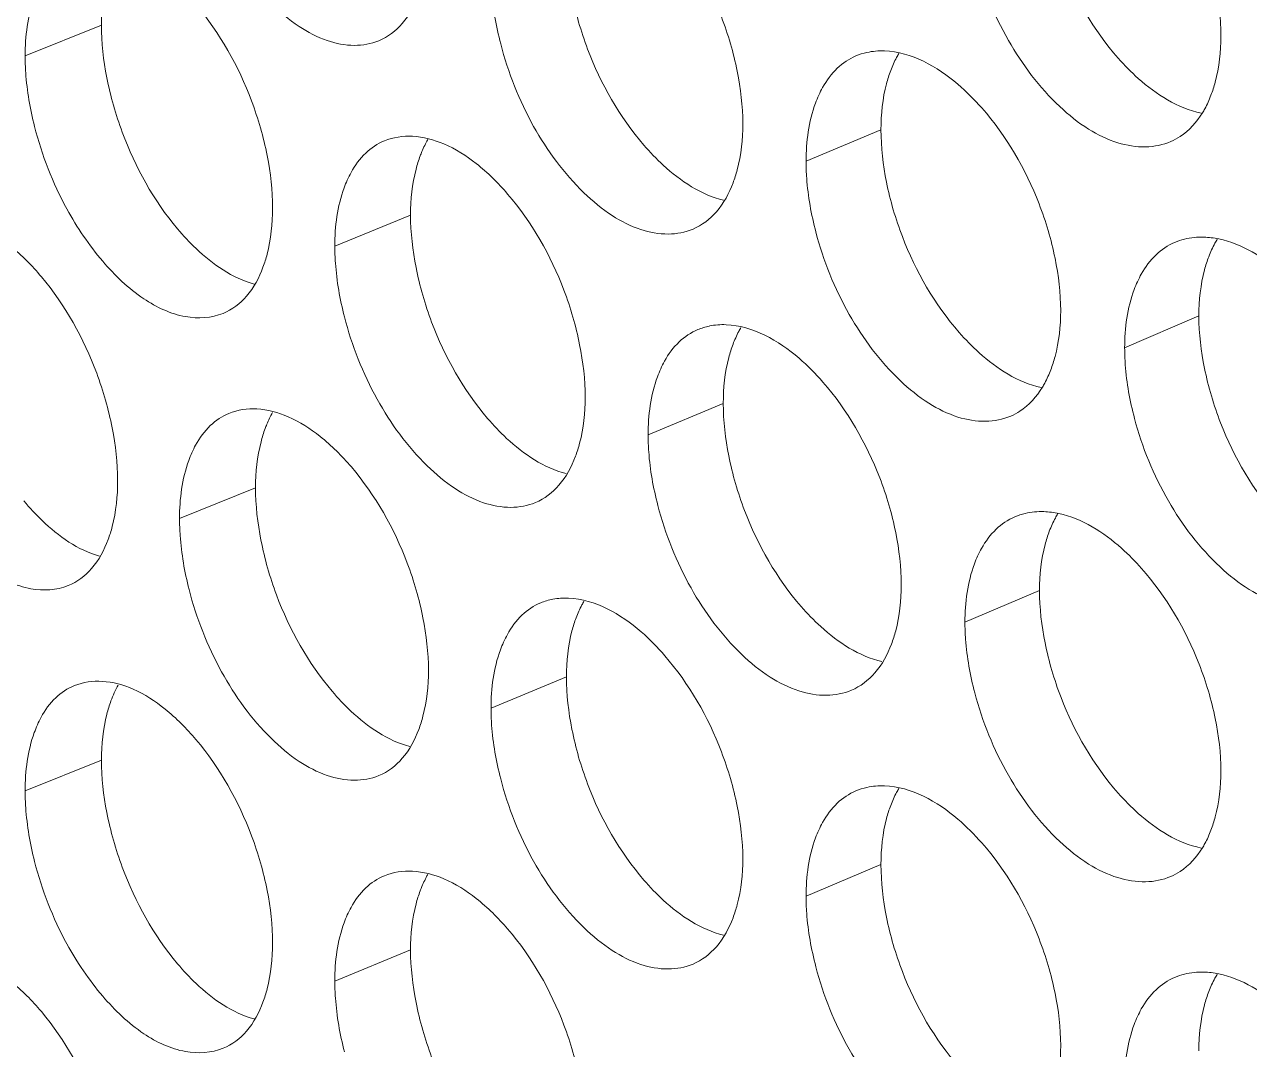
# Model space of a CAD drawing. Header units: millimetres. Extents: x 1177 to 4147, y 93 to 2194.
# Drawn here: x 2542.44 to 2555.56, y 746.49 to 757.48 of the extents above; entities that cross this region are included whole.
import ezdxf

# ---------------------------------------------------------------- set-up
doc = ezdxf.new("R2010")
doc.units = ezdxf.units.MM
doc.header["$LTSCALE"] = 0.1
doc.layers.get('0').update_dxf_attribs({"lineweight": 13})
doc.layers.add('标注', color=251, linetype='Continuous', lineweight=9)

# ---------------------------------------------------------------- blocks, each defined once
blk = doc.blocks.new('02')
for points, knots in [([(4627.348, 522.744), (4597.363, 531.299), (4553.55, 545.69), (4497.641, 568.487), (4458.71, 586.649), (4422.281, 606.068), (4388.51, 626.659), (4357.551, 648.334), (4338.416, 663.815), (4329.392, 671.722)], [0, 0, 0, 0, 0.278685, 0.411475, 0.539478, 0.662459, 0.780251, 0.892768, 1, 1, 1, 1]), ([(4626.906, 521.428), (4597.052, 529.945), (4553.424, 544.261), (4497.732, 566.923), (4458.929, 584.973), (4422.597, 604.269), (4388.892, 624.729), (4357.964, 646.263), (4338.829, 661.641), (4329.798, 669.496)], [0, 0, 0, 0, 0.278468, 0.411196, 0.539177, 0.662176, 0.780023, 0.892638, 1, 1, 1, 1]), ([(4628.518, 518.372), (4598.337, 526.935), (4554.235, 541.353), (4497.955, 564.22), (4458.766, 582.448), (4422.099, 601.945), (4388.114, 622.628), (4356.965, 644.402), (4337.717, 659.96), (4328.641, 667.907)], [0, 0, 0, 0, 0.278732, 0.411552, 0.539576, 0.662563, 0.780343, 0.892822, 1, 1, 1, 1]), ([(4328.202, 667.332), (4337.3, 659.316), (4356.601, 643.626), (4387.852, 621.677), (4421.956, 600.844), (4458.755, 581.215), (4498.091, 562.874), (4554.59, 539.876), (4598.873, 525.389), (4629.18, 516.79)], [0, 0, 0, 0, 0.107262, 0.219794, 0.337581, 0.460553, 0.588547, 0.721328, 1, 1, 1, 1])]:
    blk.add_open_spline(points, degree=3, knots=knots)
at = {"layer": '标注'}
for p, q in [((4402.363, 673.37), (4401.195, 672.9)), ((4402.363, 673.37), (4401.195, 672.9)), ((4414.291, 671.769), (4413.145, 671.285)), ((4407.093, 670.463), (4405.934, 669.987)), ((4407.093, 670.463), (4405.934, 669.987)), ((4419.156, 668.919), (4418.02, 668.429)), ((4411.878, 667.578), (4410.728, 667.097)), ((4411.878, 667.578), (4410.728, 667.097)), ((4404.721, 666.289), (4403.558, 665.816)), ((4416.717, 664.716), (4415.576, 664.229)), ((4416.717, 664.716), (4415.576, 664.229)), ((4409.479, 663.393), (4408.324, 662.914)), ((4402.363, 662.12), (4401.195, 661.65)), ((4414.291, 660.519), (4413.145, 660.035)), ((4407.093, 659.213), (4405.934, 658.737))]:
    blk.add_line(p, q, dxfattribs=at)
for centre, radius, start, end in [((4414.281, 672.013), 0.96, 102.3564, 112.9065), ((4419.171, 669.146), 0.976, 103.9644, 113.3177), ((4411.856, 667.83), 0.952, 101.531, 112.7006), ((4411.856, 667.83), 0.952, 101.531, 112.7006), ((4416.719, 664.952), 0.968, 103.1675, 113.1121), ((4416.719, 664.952), 0.968, 103.1675, 113.1121), ((4414.281, 660.763), 0.96, 102.3564, 112.9065), ((4419.171, 657.896), 0.976, 103.9644, 113.3177)]:
    blk.add_arc(centre, radius, start, end, dxfattribs=at)
for points, knots in [([(4419.493, 673.202), (4419.493, 673.471), (4419.425, 674.031), (4419.102, 675.113), (4418.657, 675.875), (4418.279, 676.301)], [0, 0, 0, 0, 0.238846, 0.495203, 1, 1, 1, 1]), ([(4403.704, 675.982), (4403.816, 675.544), (4404.139, 674.72), (4404.767, 673.848), (4405.356, 673.347), (4405.791, 673.12), (4406.218, 673.035), (4406.49, 673.083), (4406.608, 673.131)], [0, 0, 0, 0, 0.303606, 0.588083, 0.712204, 0.820335, 0.914512, 1, 1, 1, 1]), ([(4416.717, 675.966), (4416.717, 675.697), (4416.783, 675.137), (4417.103, 674.054), (4417.545, 673.291), (4417.921, 672.864)], [0, 0, 0, 0, 0.23906, 0.495561, 1, 1, 1, 1]), ([(4412.177, 671.859), (4412.177, 672.129), (4412.11, 672.689), (4411.793, 673.773), (4411.355, 674.537), (4410.983, 674.967)], [0, 0, 0, 0, 0.23906, 0.495656, 1, 1, 1, 1]), ([(4409.479, 674.643), (4409.479, 674.373), (4409.544, 673.813), (4409.858, 672.729), (4410.293, 671.963), (4410.664, 671.533)], [0, 0, 0, 0, 0.239274, 0.496012, 1, 1, 1, 1]), ([(4402.508, 674.275), (4402.484, 674.209), (4402.394, 673.916), (4402.363, 673.606), (4402.363, 673.37)], [0, 0, 0, 0, 0.229578, 1, 1, 1, 1]), ([(4402.508, 674.275), (4402.484, 674.209), (4402.394, 673.916), (4402.363, 673.606), (4402.363, 673.37)], [0, 0, 0, 0, 0.229578, 1, 1, 1, 1]), ([(4415.726, 674.398), (4415.842, 673.959), (4416.177, 673.132), (4416.829, 672.265), (4417.438, 671.773), (4417.888, 671.555), (4418.328, 671.48), (4418.606, 671.536), (4418.727, 671.588)], [0, 0, 0, 0, 0.301171, 0.584422, 0.708619, 0.817421, 0.912868, 1, 1, 1, 1]), ([(4408.324, 674.164), (4408.324, 674.077), (4408.339, 673.713), (4408.403, 673.351), (4408.472, 673.082)], [0, 0, 0, 0, 0.237972, 1, 1, 1, 1]), ([(4401.44, 674.024), (4401.399, 673.949), (4401.244, 673.594), (4401.195, 673.2), (4401.195, 672.9)], [0, 0, 0, 0, 0.222686, 1, 1, 1, 1]), ([(4401.44, 674.024), (4401.399, 673.949), (4401.244, 673.594), (4401.195, 673.2), (4401.195, 672.9)], [0, 0, 0, 0, 0.222686, 1, 1, 1, 1]), ([(4404.982, 670.568), (4404.982, 670.838), (4404.917, 671.398), (4404.605, 672.483), (4404.176, 673.25), (4403.809, 673.684)], [0, 0, 0, 0, 0.239276, 0.49611, 1, 1, 1, 1]), ([(4404.982, 670.568), (4404.982, 670.838), (4404.917, 671.398), (4404.605, 672.483), (4404.176, 673.25), (4403.809, 673.684)], [0, 0, 0, 0, 0.239276, 0.49611, 1, 1, 1, 1]), ([(4406.608, 673.131), (4406.745, 673.188), (4407.009, 673.391), (4407.16, 673.679), (4407.219, 673.839)], [0, 0, 0, 0, 0.46659, 1, 1, 1, 1]), ([(4402.363, 673.37), (4402.363, 673.101), (4402.427, 672.54), (4402.736, 671.455), (4403.162, 670.686), (4403.527, 670.252)], [0, 0, 0, 0, 0.239489, 0.496465, 1, 1, 1, 1]), ([(4402.363, 673.37), (4402.363, 673.101), (4402.427, 672.54), (4402.736, 671.455), (4403.162, 670.686), (4403.527, 670.252)], [0, 0, 0, 0, 0.239489, 0.496465, 1, 1, 1, 1]), ([(4419.341, 672.296), (4419.366, 672.362), (4419.46, 672.655), (4419.493, 672.965), (4419.493, 673.202)], [0, 0, 0, 0, 0.23069, 1, 1, 1, 1]), ([(4408.472, 673.082), (4408.585, 672.643), (4408.913, 671.818), (4409.551, 670.948), (4410.148, 670.451), (4410.589, 670.227), (4411.022, 670.146), (4411.296, 670.197), (4411.415, 670.247)], [0, 0, 0, 0, 0.302626, 0.586607, 0.710758, 0.819158, 0.913847, 1, 1, 1, 1]), ([(4415.834, 672.101), (4415.72, 672.23), (4415.315, 672.641), (4414.756, 672.96), (4414.345, 672.975)], [0, 0, 0, 0, 0.29472, 1, 1, 1, 1]), ([(4414.565, 672.936), (4414.553, 672.916), (4414.506, 672.832), (4414.466, 672.744), (4414.44, 672.675)], [0, 0, 0, 0, 0.242079, 1, 1, 1, 1]), ([(4401.195, 672.9), (4401.195, 672.813), (4401.209, 672.448), (4401.272, 672.086), (4401.34, 671.816)], [0, 0, 0, 0, 0.237892, 1, 1, 1, 1]), ([(4401.195, 672.9), (4401.195, 672.813), (4401.209, 672.448), (4401.272, 672.086), (4401.34, 671.816)], [0, 0, 0, 0, 0.237892, 1, 1, 1, 1]), ([(4413.907, 672.898), (4413.802, 672.853), (4413.6, 672.717), (4413.458, 672.522), (4413.398, 672.414)], [0, 0, 0, 0, 0.479572, 1, 1, 1, 1]), ([(4417.921, 672.864), (4418.018, 672.755), (4418.373, 672.391), (4418.831, 672.098), (4419.189, 672.023)], [0, 0, 0, 0, 0.28535, 1, 1, 1, 1]), ([(4414.44, 672.675), (4414.415, 672.609), (4414.323, 672.316), (4414.291, 672.006), (4414.291, 671.769)], [0, 0, 0, 0, 0.230311, 1, 1, 1, 1]), ([(4413.398, 672.414), (4413.356, 672.338), (4413.196, 671.983), (4413.145, 671.586), (4413.145, 671.285)], [0, 0, 0, 0, 0.2238, 1, 1, 1, 1]), ([(4419.211, 672.028), (4419.223, 672.048), (4419.273, 672.135), (4419.314, 672.225), (4419.341, 672.296)], [0, 0, 0, 0, 0.242099, 1, 1, 1, 1]), ([(4417.041, 668.999), (4417.041, 669.268), (4416.974, 669.827), (4416.653, 670.911), (4416.21, 671.673), (4415.834, 672.101)], [0, 0, 0, 0, 0.238918, 0.495354, 1, 1, 1, 1]), ([(4418.727, 671.588), (4418.776, 671.609), (4418.971, 671.713), (4419.124, 671.885), (4419.211, 672.028)], [0, 0, 0, 0, 0.240491, 1, 1, 1, 1]), ([(4401.34, 671.816), (4401.396, 671.597), (4401.535, 671.165), (4401.862, 670.46), (4402.332, 669.765), (4402.943, 669.178), (4403.596, 668.862), (4404.046, 668.885), (4404.224, 668.957)], [0, 0, 0, 0, 0.152387, 0.304947, 0.522872, 0.714293, 0.870269, 1, 1, 1, 1]), ([(4401.34, 671.816), (4401.396, 671.597), (4401.535, 671.165), (4401.862, 670.46), (4402.332, 669.765), (4402.943, 669.178), (4403.596, 668.862), (4404.046, 668.885), (4404.224, 668.957)], [0, 0, 0, 0, 0.152387, 0.304947, 0.522872, 0.714293, 0.870269, 1, 1, 1, 1]), ([(4412.027, 670.954), (4412.052, 671.02), (4412.145, 671.313), (4412.177, 671.623), (4412.177, 671.859)], [0, 0, 0, 0, 0.230247, 1, 1, 1, 1]), ([(4408.578, 670.784), (4408.433, 670.953), (4408.136, 671.249), (4407.641, 671.564), (4407.146, 671.699), (4406.827, 671.654), (4406.692, 671.598)], [0, 0, 0, 0, 0.30699, 0.573081, 0.799443, 1, 1, 1, 1]), ([(4408.578, 670.784), (4408.433, 670.953), (4408.136, 671.249), (4407.641, 671.564), (4407.146, 671.699), (4406.827, 671.654), (4406.692, 671.598)], [0, 0, 0, 0, 0.30699, 0.573081, 0.799443, 1, 1, 1, 1]), ([(4407.357, 671.618), (4407.323, 671.559), (4407.283, 671.476), (4407.249, 671.39), (4407.24, 671.368)], [0, 0, 0, 0, 0.741765, 1, 1, 1, 1]), ([(4407.357, 671.618), (4407.323, 671.559), (4407.283, 671.476), (4407.249, 671.39), (4407.24, 671.368)], [0, 0, 0, 0, 0.741765, 1, 1, 1, 1]), ([(4414.291, 671.769), (4414.291, 671.5), (4414.357, 670.94), (4414.675, 669.857), (4415.114, 669.093), (4415.489, 668.665)], [0, 0, 0, 0, 0.239131, 0.495711, 1, 1, 1, 1]), ([(4406.692, 671.598), (4406.587, 671.555), (4406.383, 671.419), (4406.242, 671.222), (4406.182, 671.113)], [0, 0, 0, 0, 0.478136, 1, 1, 1, 1]), ([(4406.692, 671.598), (4406.587, 671.555), (4406.383, 671.419), (4406.242, 671.222), (4406.182, 671.113)], [0, 0, 0, 0, 0.478136, 1, 1, 1, 1]), ([(4410.664, 671.533), (4410.756, 671.425), (4411.099, 671.066), (4411.537, 670.771), (4411.884, 670.689)], [0, 0, 0, 0, 0.285356, 1, 1, 1, 1]), ([(4407.24, 671.368), (4407.216, 671.302), (4407.125, 671.009), (4407.093, 670.699), (4407.093, 670.463)], [0, 0, 0, 0, 0.229871, 1, 1, 1, 1]), ([(4407.24, 671.368), (4407.216, 671.302), (4407.125, 671.009), (4407.093, 670.699), (4407.093, 670.463)], [0, 0, 0, 0, 0.229871, 1, 1, 1, 1]), ([(4413.145, 671.285), (4413.145, 671.199), (4413.16, 670.834), (4413.224, 670.472), (4413.295, 670.203)], [0, 0, 0, 0, 0.238027, 1, 1, 1, 1]), ([(4406.182, 671.113), (4406.141, 671.038), (4405.984, 670.683), (4405.934, 670.288), (4405.934, 669.987)], [0, 0, 0, 0, 0.223124, 1, 1, 1, 1]), ([(4406.182, 671.113), (4406.141, 671.038), (4405.984, 670.683), (4405.934, 670.288), (4405.934, 669.987)], [0, 0, 0, 0, 0.223124, 1, 1, 1, 1]), ([(4411.415, 670.247), (4411.552, 670.304), (4411.815, 670.507), (4411.967, 670.796), (4412.027, 670.954)], [0, 0, 0, 0, 0.467837, 1, 1, 1, 1]), ([(4409.765, 667.673), (4409.765, 667.943), (4409.699, 668.503), (4409.384, 669.587), (4408.949, 670.353), (4408.578, 670.784)], [0, 0, 0, 0, 0.239132, 0.495807, 1, 1, 1, 1]), ([(4409.765, 667.673), (4409.765, 667.943), (4409.699, 668.503), (4409.384, 669.587), (4408.949, 670.353), (4408.578, 670.784)], [0, 0, 0, 0, 0.239132, 0.495807, 1, 1, 1, 1]), ([(4404.835, 669.664), (4404.86, 669.73), (4404.951, 670.023), (4404.982, 670.332), (4404.982, 670.568)], [0, 0, 0, 0, 0.229806, 1, 1, 1, 1]), ([(4404.835, 669.664), (4404.86, 669.73), (4404.951, 670.023), (4404.982, 670.332), (4404.982, 670.568)], [0, 0, 0, 0, 0.229806, 1, 1, 1, 1]), ([(4401.444, 669.518), (4401.302, 669.687), (4401.013, 669.983), (4400.53, 670.301), (4400.045, 670.442), (4399.731, 670.401), (4399.599, 670.348)], [0, 0, 0, 0, 0.3085, 0.575059, 0.800797, 1, 1, 1, 1]), ([(4407.093, 670.463), (4407.093, 670.193), (4407.158, 669.634), (4407.471, 668.549), (4407.902, 667.782), (4408.271, 667.35)], [0, 0, 0, 0, 0.239345, 0.496163, 1, 1, 1, 1]), ([(4407.093, 670.463), (4407.093, 670.193), (4407.158, 669.634), (4407.471, 668.549), (4407.902, 667.782), (4408.271, 667.35)], [0, 0, 0, 0, 0.239345, 0.496163, 1, 1, 1, 1]), ([(4403.527, 670.252), (4403.617, 670.146), (4403.945, 669.792), (4404.365, 669.497), (4404.7, 669.406)], [0, 0, 0, 0, 0.285293, 1, 1, 1, 1]), ([(4403.527, 670.252), (4403.617, 670.146), (4403.945, 669.792), (4404.365, 669.497), (4404.7, 669.406)], [0, 0, 0, 0, 0.285293, 1, 1, 1, 1]), ([(4413.295, 670.203), (4413.409, 669.764), (4413.742, 668.939), (4414.389, 668.07), (4414.994, 667.577), (4415.442, 667.356), (4415.879, 667.28), (4416.156, 667.334), (4416.276, 667.385)], [0, 0, 0, 0, 0.301654, 0.585147, 0.709328, 0.817996, 0.913192, 1, 1, 1, 1]), ([(4405.934, 669.987), (4405.934, 669.9), (4405.948, 669.536), (4406.012, 669.173), (4406.081, 668.904)], [0, 0, 0, 0, 0.237945, 1, 1, 1, 1]), ([(4405.934, 669.987), (4405.934, 669.9), (4405.948, 669.536), (4406.012, 669.173), (4406.081, 668.904)], [0, 0, 0, 0, 0.237945, 1, 1, 1, 1]), ([(4418.784, 670.043), (4418.68, 669.998), (4418.478, 669.861), (4418.336, 669.666), (4418.275, 669.559)], [0, 0, 0, 0, 0.48047, 1, 1, 1, 1]), ([(4419.437, 670.093), (4419.425, 670.072), (4419.375, 669.986), (4419.334, 669.896), (4419.308, 669.825)], [0, 0, 0, 0, 0.242083, 1, 1, 1, 1]), ([(4420.738, 669.257), (4420.64, 669.367), (4420.28, 669.73), (4419.819, 670.023), (4419.459, 670.097)], [0, 0, 0, 0, 0.285164, 1, 1, 1, 1]), ([(4419.308, 669.825), (4419.282, 669.759), (4419.189, 669.466), (4419.156, 669.155), (4419.156, 668.919)], [0, 0, 0, 0, 0.230606, 1, 1, 1, 1]), ([(4404.224, 668.957), (4404.362, 669.013), (4404.626, 669.216), (4404.776, 669.505), (4404.835, 669.664)], [0, 0, 0, 0, 0.465952, 1, 1, 1, 1]), ([(4404.224, 668.957), (4404.362, 669.013), (4404.626, 669.216), (4404.776, 669.505), (4404.835, 669.664)], [0, 0, 0, 0, 0.465952, 1, 1, 1, 1]), ([(4418.275, 669.559), (4418.233, 669.483), (4418.072, 669.128), (4418.02, 668.731), (4418.02, 668.429)], [0, 0, 0, 0, 0.224262, 1, 1, 1, 1]), ([(4402.611, 666.399), (4402.611, 666.668), (4402.546, 667.229), (4402.236, 668.314), (4401.81, 669.083), (4401.444, 669.518)], [0, 0, 0, 0, 0.239348, 0.496261, 1, 1, 1, 1]), ([(4416.89, 668.093), (4416.915, 668.159), (4417.008, 668.452), (4417.041, 668.762), (4417.041, 668.999)], [0, 0, 0, 0, 0.230542, 1, 1, 1, 1]), ([(4406.081, 668.904), (4406.194, 668.466), (4406.519, 667.642), (4407.152, 666.77), (4407.745, 666.271), (4408.183, 666.045), (4408.613, 665.963), (4408.886, 666.012), (4409.004, 666.061)], [0, 0, 0, 0, 0.303115, 0.587343, 0.711479, 0.819744, 0.914178, 1, 1, 1, 1]), ([(4406.081, 668.904), (4406.194, 668.466), (4406.519, 667.642), (4407.152, 666.77), (4407.745, 666.271), (4408.183, 666.045), (4408.613, 665.963), (4408.886, 666.012), (4409.004, 666.061)], [0, 0, 0, 0, 0.303115, 0.587343, 0.711479, 0.819744, 0.914178, 1, 1, 1, 1]), ([(4419.156, 668.919), (4419.156, 668.649), (4419.223, 668.09), (4419.545, 667.007), (4419.99, 666.245), (4420.367, 665.82)], [0, 0, 0, 0, 0.23899, 0.49541, 1, 1, 1, 1]), ([(4411.489, 668.709), (4411.384, 668.665), (4411.181, 668.529), (4411.039, 668.333), (4410.979, 668.225)], [0, 0, 0, 0, 0.479105, 1, 1, 1, 1]), ([(4411.489, 668.709), (4411.384, 668.665), (4411.181, 668.529), (4411.039, 668.333), (4410.979, 668.225)], [0, 0, 0, 0, 0.479105, 1, 1, 1, 1]), ([(4413.402, 667.906), (4413.289, 668.035), (4412.887, 668.447), (4412.33, 668.768), (4411.921, 668.784)], [0, 0, 0, 0, 0.295157, 1, 1, 1, 1]), ([(4413.402, 667.906), (4413.289, 668.035), (4412.887, 668.447), (4412.33, 668.768), (4411.921, 668.784)], [0, 0, 0, 0, 0.295157, 1, 1, 1, 1]), ([(4412.149, 668.741), (4412.137, 668.722), (4412.091, 668.639), (4412.052, 668.551), (4412.027, 668.484)], [0, 0, 0, 0, 0.242084, 1, 1, 1, 1]), ([(4412.149, 668.741), (4412.137, 668.722), (4412.091, 668.639), (4412.052, 668.551), (4412.027, 668.484)], [0, 0, 0, 0, 0.242084, 1, 1, 1, 1]), ([(4415.489, 668.665), (4415.584, 668.556), (4415.935, 668.194), (4416.387, 667.9), (4416.741, 667.823)], [0, 0, 0, 0, 0.285359, 1, 1, 1, 1]), ([(4412.027, 668.484), (4412.002, 668.418), (4411.91, 668.125), (4411.878, 667.815), (4411.878, 667.578)], [0, 0, 0, 0, 0.230164, 1, 1, 1, 1]), ([(4412.027, 668.484), (4412.002, 668.418), (4411.91, 668.125), (4411.878, 667.815), (4411.878, 667.578)], [0, 0, 0, 0, 0.230164, 1, 1, 1, 1]), ([(4418.02, 668.429), (4418.02, 668.342), (4418.034, 667.978), (4418.1, 667.616), (4418.171, 667.348)], [0, 0, 0, 0, 0.238083, 1, 1, 1, 1]), ([(4410.979, 668.225), (4410.937, 668.149), (4410.779, 667.794), (4410.728, 667.398), (4410.728, 667.097)], [0, 0, 0, 0, 0.223573, 1, 1, 1, 1]), ([(4410.979, 668.225), (4410.937, 668.149), (4410.779, 667.794), (4410.728, 667.398), (4410.728, 667.097)], [0, 0, 0, 0, 0.223573, 1, 1, 1, 1]), ([(4416.762, 667.828), (4416.774, 667.849), (4416.823, 667.934), (4416.863, 668.024), (4416.89, 668.093)], [0, 0, 0, 0, 0.242095, 1, 1, 1, 1]), ([(4414.602, 664.801), (4414.602, 665.071), (4414.535, 665.63), (4414.216, 666.714), (4413.776, 667.477), (4413.402, 667.906)], [0, 0, 0, 0, 0.238989, 0.495505, 1, 1, 1, 1]), ([(4414.602, 664.801), (4414.602, 665.071), (4414.535, 665.63), (4414.216, 666.714), (4413.776, 667.477), (4413.402, 667.906)], [0, 0, 0, 0, 0.238989, 0.495505, 1, 1, 1, 1]), ([(4416.276, 667.385), (4416.325, 667.406), (4416.522, 667.51), (4416.675, 667.684), (4416.762, 667.828)], [0, 0, 0, 0, 0.240168, 1, 1, 1, 1]), ([(4398.991, 667.655), (4399.046, 667.436), (4399.183, 667.005), (4399.508, 666.299), (4399.975, 665.604), (4400.581, 665.016), (4401.229, 664.697), (4401.678, 664.717), (4401.855, 664.789)], [0, 0, 0, 0, 0.152652, 0.305439, 0.523584, 0.715027, 0.870754, 1, 1, 1, 1]), ([(4406.187, 666.606), (4406.042, 666.775), (4405.748, 667.071), (4405.257, 667.388), (4404.765, 667.524), (4404.448, 667.481), (4404.314, 667.426)], [0, 0, 0, 0, 0.307488, 0.573733, 0.799889, 1, 1, 1, 1]), ([(4409.616, 666.769), (4409.641, 666.835), (4409.733, 667.128), (4409.765, 667.437), (4409.765, 667.673)], [0, 0, 0, 0, 0.2301, 1, 1, 1, 1]), ([(4409.616, 666.769), (4409.641, 666.835), (4409.733, 667.128), (4409.765, 667.437), (4409.765, 667.673)], [0, 0, 0, 0, 0.2301, 1, 1, 1, 1]), ([(4411.878, 667.578), (4411.878, 667.309), (4411.944, 666.749), (4412.26, 665.665), (4412.697, 664.9), (4413.069, 664.471)], [0, 0, 0, 0, 0.239203, 0.495862, 1, 1, 1, 1]), ([(4411.878, 667.578), (4411.878, 667.309), (4411.944, 666.749), (4412.26, 665.665), (4412.697, 664.9), (4413.069, 664.471)], [0, 0, 0, 0, 0.239203, 0.495862, 1, 1, 1, 1]), ([(4404.314, 667.426), (4404.209, 667.383), (4404.005, 667.247), (4403.864, 667.05), (4403.804, 666.941)], [0, 0, 0, 0, 0.477633, 1, 1, 1, 1]), ([(4404.982, 667.44), (4404.948, 667.382), (4404.909, 667.3), (4404.876, 667.216), (4404.868, 667.194)], [0, 0, 0, 0, 0.741798, 1, 1, 1, 1]), ([(4408.271, 667.35), (4408.363, 667.243), (4408.701, 666.886), (4409.133, 666.591), (4409.476, 666.506)], [0, 0, 0, 0, 0.285343, 1, 1, 1, 1]), ([(4408.271, 667.35), (4408.363, 667.243), (4408.701, 666.886), (4409.133, 666.591), (4409.476, 666.506)], [0, 0, 0, 0, 0.285343, 1, 1, 1, 1]), ([(4418.171, 667.348), (4418.287, 666.908), (4418.626, 666.082), (4419.282, 665.216), (4419.895, 664.726), (4420.348, 664.509), (4420.791, 664.437), (4421.07, 664.493), (4421.191, 664.546)], [0, 0, 0, 0, 0.30069, 0.583702, 0.707914, 0.81685, 0.912547, 1, 1, 1, 1]), ([(4404.868, 667.194), (4404.843, 667.128), (4404.753, 666.834), (4404.721, 666.525), (4404.721, 666.289)], [0, 0, 0, 0, 0.229724, 1, 1, 1, 1]), ([(4403.804, 666.941), (4403.763, 666.865), (4403.607, 666.51), (4403.558, 666.116), (4403.558, 665.816)], [0, 0, 0, 0, 0.222904, 1, 1, 1, 1]), ([(4410.728, 667.097), (4410.728, 667.01), (4410.742, 666.645), (4410.807, 666.284), (4410.877, 666.015)], [0, 0, 0, 0, 0.238, 1, 1, 1, 1]), ([(4410.728, 667.097), (4410.728, 667.01), (4410.742, 666.645), (4410.807, 666.284), (4410.877, 666.015)], [0, 0, 0, 0, 0.238, 1, 1, 1, 1]), ([(4409.004, 666.061), (4409.142, 666.118), (4409.405, 666.321), (4409.557, 666.61), (4409.616, 666.769)], [0, 0, 0, 0, 0.467218, 1, 1, 1, 1]), ([(4409.004, 666.061), (4409.142, 666.118), (4409.405, 666.321), (4409.557, 666.61), (4409.616, 666.769)], [0, 0, 0, 0, 0.467218, 1, 1, 1, 1]), ([(4407.367, 663.493), (4407.367, 663.762), (4407.301, 664.322), (4406.988, 665.407), (4406.555, 666.174), (4406.187, 666.606)], [0, 0, 0, 0, 0.239204, 0.495958, 1, 1, 1, 1]), ([(4402.465, 665.495), (4402.49, 665.561), (4402.58, 665.854), (4402.611, 666.163), (4402.611, 666.399)], [0, 0, 0, 0, 0.22966, 1, 1, 1, 1]), ([(4404.721, 666.289), (4404.721, 666.019), (4404.786, 665.459), (4405.096, 664.374), (4405.525, 663.606), (4405.893, 663.173)], [0, 0, 0, 0, 0.239417, 0.496314, 1, 1, 1, 1]), ([(4401.176, 666.086), (4401.264, 665.981), (4401.588, 665.628), (4402.002, 665.334), (4402.333, 665.24)], [0, 0, 0, 0, 0.285256, 1, 1, 1, 1]), ([(4410.877, 666.015), (4410.991, 665.576), (4411.321, 664.751), (4411.963, 663.881), (4412.564, 663.386), (4413.009, 663.164), (4413.444, 663.085), (4413.719, 663.137), (4413.839, 663.188)], [0, 0, 0, 0, 0.302139, 0.585875, 0.710041, 0.818575, 0.913518, 1, 1, 1, 1]), ([(4410.877, 666.015), (4410.991, 665.576), (4411.321, 664.751), (4411.963, 663.881), (4412.564, 663.386), (4413.009, 663.164), (4413.444, 663.085), (4413.719, 663.137), (4413.839, 663.188)], [0, 0, 0, 0, 0.302139, 0.585875, 0.710041, 0.818575, 0.913518, 1, 1, 1, 1]), ([(4403.558, 665.816), (4403.558, 665.729), (4403.572, 665.364), (4403.635, 665.002), (4403.704, 664.732)], [0, 0, 0, 0, 0.237919, 1, 1, 1, 1]), ([(4416.339, 665.842), (4416.234, 665.798), (4416.032, 665.661), (4415.89, 665.466), (4415.83, 665.359)], [0, 0, 0, 0, 0.480026, 1, 1, 1, 1]), ([(4416.339, 665.842), (4416.234, 665.798), (4416.032, 665.661), (4415.89, 665.466), (4415.83, 665.359)], [0, 0, 0, 0, 0.480026, 1, 1, 1, 1]), ([(4416.994, 665.887), (4416.982, 665.866), (4416.934, 665.781), (4416.894, 665.692), (4416.867, 665.623)], [0, 0, 0, 0, 0.242079, 1, 1, 1, 1]), ([(4416.994, 665.887), (4416.982, 665.866), (4416.934, 665.781), (4416.894, 665.692), (4416.867, 665.623)], [0, 0, 0, 0, 0.242079, 1, 1, 1, 1]), ([(4418.279, 665.051), (4418.183, 665.16), (4417.827, 665.522), (4417.372, 665.816), (4417.015, 665.892)], [0, 0, 0, 0, 0.285173, 1, 1, 1, 1]), ([(4418.279, 665.051), (4418.183, 665.16), (4417.827, 665.522), (4417.372, 665.816), (4417.015, 665.892)], [0, 0, 0, 0, 0.285173, 1, 1, 1, 1]), ([(4416.867, 665.623), (4416.842, 665.556), (4416.749, 665.263), (4416.717, 664.953), (4416.717, 664.716)], [0, 0, 0, 0, 0.230459, 1, 1, 1, 1]), ([(4416.867, 665.623), (4416.842, 665.556), (4416.749, 665.263), (4416.717, 664.953), (4416.717, 664.716)], [0, 0, 0, 0, 0.230459, 1, 1, 1, 1]), ([(4401.855, 664.789), (4401.992, 664.844), (4402.256, 665.047), (4402.406, 665.336), (4402.465, 665.495)], [0, 0, 0, 0, 0.465305, 1, 1, 1, 1]), ([(4415.83, 665.359), (4415.787, 665.283), (4415.627, 664.927), (4415.576, 664.531), (4415.576, 664.229)], [0, 0, 0, 0, 0.22403, 1, 1, 1, 1]), ([(4415.83, 665.359), (4415.787, 665.283), (4415.627, 664.927), (4415.576, 664.531), (4415.576, 664.229)], [0, 0, 0, 0, 0.22403, 1, 1, 1, 1]), ([(4419.493, 661.952), (4419.493, 662.221), (4419.425, 662.781), (4419.102, 663.863), (4418.657, 664.625), (4418.279, 665.051)], [0, 0, 0, 0, 0.238846, 0.495203, 1, 1, 1, 1]), ([(4419.493, 661.952), (4419.493, 662.221), (4419.425, 662.781), (4419.102, 663.863), (4418.657, 664.625), (4418.279, 665.051)], [0, 0, 0, 0, 0.238846, 0.495203, 1, 1, 1, 1]), ([(4403.704, 664.732), (4403.816, 664.294), (4404.139, 663.47), (4404.767, 662.598), (4405.356, 662.097), (4405.791, 661.87), (4406.218, 661.785), (4406.49, 661.833), (4406.608, 661.881)], [0, 0, 0, 0, 0.303606, 0.588083, 0.712204, 0.820335, 0.914512, 1, 1, 1, 1]), ([(4414.452, 663.896), (4414.477, 663.962), (4414.57, 664.255), (4414.602, 664.565), (4414.602, 664.801)], [0, 0, 0, 0, 0.230395, 1, 1, 1, 1]), ([(4414.452, 663.896), (4414.477, 663.962), (4414.57, 664.255), (4414.602, 664.565), (4414.602, 664.801)], [0, 0, 0, 0, 0.230395, 1, 1, 1, 1]), ([(4416.717, 664.716), (4416.717, 664.447), (4416.783, 663.887), (4417.103, 662.804), (4417.545, 662.041), (4417.921, 661.614)], [0, 0, 0, 0, 0.23906, 0.495561, 1, 1, 1, 1]), ([(4416.717, 664.716), (4416.717, 664.447), (4416.783, 663.887), (4417.103, 662.804), (4417.545, 662.041), (4417.921, 661.614)], [0, 0, 0, 0, 0.23906, 0.495561, 1, 1, 1, 1]), ([(4409.084, 664.526), (4408.978, 664.482), (4408.775, 664.346), (4408.634, 664.15), (4408.574, 664.041)], [0, 0, 0, 0, 0.478627, 1, 1, 1, 1]), ([(4410.983, 663.717), (4410.871, 663.847), (4410.472, 664.258), (4409.918, 664.582), (4409.51, 664.598)], [0, 0, 0, 0, 0.295598, 1, 1, 1, 1]), ([(4409.746, 664.552), (4409.735, 664.533), (4409.69, 664.451), (4409.652, 664.365), (4409.627, 664.298)], [0, 0, 0, 0, 0.242093, 1, 1, 1, 1]), ([(4413.069, 664.471), (4413.163, 664.363), (4413.51, 664.002), (4413.955, 663.708), (4414.306, 663.628)], [0, 0, 0, 0, 0.285361, 1, 1, 1, 1]), ([(4413.069, 664.471), (4413.163, 664.363), (4413.51, 664.002), (4413.955, 663.708), (4414.306, 663.628)], [0, 0, 0, 0, 0.285361, 1, 1, 1, 1]), ([(4409.627, 664.298), (4409.602, 664.232), (4409.511, 663.939), (4409.479, 663.629), (4409.479, 663.393)], [0, 0, 0, 0, 0.230017, 1, 1, 1, 1]), ([(4415.576, 664.229), (4415.576, 664.143), (4415.59, 663.778), (4415.656, 663.416), (4415.726, 663.148)], [0, 0, 0, 0, 0.238055, 1, 1, 1, 1]), ([(4415.576, 664.229), (4415.576, 664.143), (4415.59, 663.778), (4415.656, 663.416), (4415.726, 663.148)], [0, 0, 0, 0, 0.238055, 1, 1, 1, 1]), ([(4408.574, 664.041), (4408.532, 663.966), (4408.375, 663.61), (4408.324, 663.215), (4408.324, 662.914)], [0, 0, 0, 0, 0.223347, 1, 1, 1, 1]), ([(4413.839, 663.188), (4413.976, 663.246), (4414.239, 663.449), (4414.392, 663.737), (4414.452, 663.896)], [0, 0, 0, 0, 0.468447, 1, 1, 1, 1]), ([(4413.839, 663.188), (4413.976, 663.246), (4414.239, 663.449), (4414.392, 663.737), (4414.452, 663.896)], [0, 0, 0, 0, 0.468447, 1, 1, 1, 1]), ([(4412.177, 660.609), (4412.177, 660.879), (4412.11, 661.439), (4411.793, 662.523), (4411.355, 663.287), (4410.983, 663.717)], [0, 0, 0, 0, 0.23906, 0.495656, 1, 1, 1, 1]), ([(4407.219, 662.589), (4407.244, 662.655), (4407.335, 662.947), (4407.367, 663.257), (4407.367, 663.493)], [0, 0, 0, 0, 0.229953, 1, 1, 1, 1]), ([(4409.479, 663.393), (4409.479, 663.123), (4409.544, 662.563), (4409.858, 661.479), (4410.293, 660.713), (4410.664, 660.283)], [0, 0, 0, 0, 0.239274, 0.496012, 1, 1, 1, 1]), ([(4401.95, 663.259), (4401.844, 663.217), (4401.64, 663.081), (4401.499, 662.884), (4401.44, 662.774)], [0, 0, 0, 0, 0.477116, 1, 1, 1, 1]), ([(4403.809, 662.434), (4403.666, 662.603), (4403.374, 662.899), (4402.886, 663.217), (4402.398, 663.355), (4402.083, 663.313), (4401.95, 663.259)], [0, 0, 0, 0, 0.307992, 0.574392, 0.80034, 1, 1, 1, 1]), ([(4402.508, 663.025), (4402.484, 662.959), (4402.394, 662.666), (4402.363, 662.356), (4402.363, 662.12)], [0, 0, 0, 0, 0.229578, 1, 1, 1, 1]), ([(4405.893, 663.173), (4405.983, 663.067), (4406.316, 662.711), (4406.742, 662.416), (4407.081, 662.328)], [0, 0, 0, 0, 0.285322, 1, 1, 1, 1]), ([(4415.726, 663.148), (4415.842, 662.709), (4416.177, 661.882), (4416.829, 661.015), (4417.438, 660.523), (4417.888, 660.305), (4418.328, 660.23), (4418.606, 660.286), (4418.727, 660.338)], [0, 0, 0, 0, 0.301171, 0.584422, 0.708619, 0.817421, 0.912868, 1, 1, 1, 1]), ([(4415.726, 663.148), (4415.842, 662.709), (4416.177, 661.882), (4416.829, 661.015), (4417.438, 660.523), (4417.888, 660.305), (4418.328, 660.23), (4418.606, 660.286), (4418.727, 660.338)], [0, 0, 0, 0, 0.301171, 0.584422, 0.708619, 0.817421, 0.912868, 1, 1, 1, 1]), ([(4408.324, 662.914), (4408.324, 662.827), (4408.339, 662.463), (4408.403, 662.101), (4408.472, 661.832)], [0, 0, 0, 0, 0.237972, 1, 1, 1, 1]), ([(4401.44, 662.774), (4401.399, 662.699), (4401.244, 662.344), (4401.195, 661.95), (4401.195, 661.65)], [0, 0, 0, 0, 0.222686, 1, 1, 1, 1]), ([(4404.982, 659.318), (4404.982, 659.588), (4404.917, 660.148), (4404.605, 661.233), (4404.176, 662), (4403.809, 662.434)], [0, 0, 0, 0, 0.239276, 0.49611, 1, 1, 1, 1]), ([(4406.608, 661.881), (4406.745, 661.938), (4407.009, 662.141), (4407.16, 662.429), (4407.219, 662.589)], [0, 0, 0, 0, 0.46659, 1, 1, 1, 1]), ([(4402.363, 662.12), (4402.363, 661.851), (4402.427, 661.29), (4402.736, 660.205), (4403.162, 659.436), (4403.527, 659.002)], [0, 0, 0, 0, 0.239489, 0.496465, 1, 1, 1, 1]), ([(4419.341, 661.046), (4419.366, 661.112), (4419.46, 661.405), (4419.493, 661.715), (4419.493, 661.952)], [0, 0, 0, 0, 0.23069, 1, 1, 1, 1]), ([(4419.341, 661.046), (4419.366, 661.112), (4419.46, 661.405), (4419.493, 661.715), (4419.493, 661.952)], [0, 0, 0, 0, 0.23069, 1, 1, 1, 1]), ([(4408.472, 661.832), (4408.585, 661.393), (4408.913, 660.568), (4409.551, 659.698), (4410.148, 659.201), (4410.589, 658.977), (4411.022, 658.896), (4411.296, 658.947), (4411.415, 658.997)], [0, 0, 0, 0, 0.302626, 0.586607, 0.710758, 0.819158, 0.913847, 1, 1, 1, 1]), ([(4415.834, 660.851), (4415.72, 660.98), (4415.315, 661.391), (4414.756, 661.71), (4414.345, 661.725)], [0, 0, 0, 0, 0.29472, 1, 1, 1, 1]), ([(4414.565, 661.686), (4414.553, 661.666), (4414.506, 661.582), (4414.466, 661.494), (4414.44, 661.425)], [0, 0, 0, 0, 0.242079, 1, 1, 1, 1]), ([(4401.195, 661.65), (4401.195, 661.563), (4401.209, 661.198), (4401.272, 660.836), (4401.34, 660.566)], [0, 0, 0, 0, 0.237892, 1, 1, 1, 1]), ([(4413.907, 661.648), (4413.802, 661.603), (4413.6, 661.467), (4413.458, 661.272), (4413.398, 661.164)], [0, 0, 0, 0, 0.479572, 1, 1, 1, 1]), ([(4417.921, 661.614), (4418.018, 661.505), (4418.373, 661.141), (4418.831, 660.848), (4419.189, 660.773)], [0, 0, 0, 0, 0.28535, 1, 1, 1, 1]), ([(4417.921, 661.614), (4418.018, 661.505), (4418.373, 661.141), (4418.831, 660.848), (4419.189, 660.773)], [0, 0, 0, 0, 0.28535, 1, 1, 1, 1]), ([(4414.44, 661.425), (4414.415, 661.359), (4414.323, 661.066), (4414.291, 660.756), (4414.291, 660.519)], [0, 0, 0, 0, 0.230311, 1, 1, 1, 1]), ([(4413.398, 661.164), (4413.356, 661.088), (4413.196, 660.733), (4413.145, 660.336), (4413.145, 660.035)], [0, 0, 0, 0, 0.2238, 1, 1, 1, 1]), ([(4419.211, 660.778), (4419.223, 660.798), (4419.273, 660.885), (4419.314, 660.975), (4419.341, 661.046)], [0, 0, 0, 0, 0.242099, 1, 1, 1, 1]), ([(4419.211, 660.778), (4419.223, 660.798), (4419.273, 660.885), (4419.314, 660.975), (4419.341, 661.046)], [0, 0, 0, 0, 0.242099, 1, 1, 1, 1]), ([(4417.041, 657.749), (4417.041, 658.018), (4416.974, 658.577), (4416.653, 659.661), (4416.21, 660.423), (4415.834, 660.851)], [0, 0, 0, 0, 0.238918, 0.495354, 1, 1, 1, 1]), ([(4418.727, 660.338), (4418.776, 660.359), (4418.971, 660.463), (4419.124, 660.635), (4419.211, 660.778)], [0, 0, 0, 0, 0.240491, 1, 1, 1, 1]), ([(4418.727, 660.338), (4418.776, 660.359), (4418.971, 660.463), (4419.124, 660.635), (4419.211, 660.778)], [0, 0, 0, 0, 0.240491, 1, 1, 1, 1]), ([(4401.34, 660.566), (4401.396, 660.347), (4401.535, 659.915), (4401.862, 659.21), (4402.332, 658.515), (4402.943, 657.928), (4403.596, 657.612), (4404.046, 657.635), (4404.224, 657.707)], [0, 0, 0, 0, 0.152387, 0.304947, 0.522872, 0.714293, 0.870269, 1, 1, 1, 1]), ([(4412.027, 659.704), (4412.052, 659.77), (4412.145, 660.063), (4412.177, 660.373), (4412.177, 660.609)], [0, 0, 0, 0, 0.230247, 1, 1, 1, 1]), ([(4408.578, 659.534), (4408.433, 659.703), (4408.136, 659.999), (4407.641, 660.314), (4407.146, 660.449), (4406.827, 660.404), (4406.692, 660.348)], [0, 0, 0, 0, 0.30699, 0.573081, 0.799443, 1, 1, 1, 1]), ([(4414.291, 660.519), (4414.291, 660.25), (4414.357, 659.69), (4414.675, 658.607), (4415.114, 657.843), (4415.489, 657.415)], [0, 0, 0, 0, 0.239131, 0.495711, 1, 1, 1, 1]), ([(4406.692, 660.348), (4406.587, 660.305), (4406.383, 660.169), (4406.242, 659.972), (4406.182, 659.863)], [0, 0, 0, 0, 0.478136, 1, 1, 1, 1]), ([(4407.357, 660.368), (4407.323, 660.309), (4407.283, 660.226), (4407.249, 660.14), (4407.24, 660.118)], [0, 0, 0, 0, 0.741765, 1, 1, 1, 1]), ([(4410.664, 660.283), (4410.756, 660.175), (4411.099, 659.816), (4411.537, 659.521), (4411.884, 659.439)], [0, 0, 0, 0, 0.285356, 1, 1, 1, 1]), ([(4407.24, 660.118), (4407.216, 660.052), (4407.125, 659.759), (4407.093, 659.449), (4407.093, 659.213)], [0, 0, 0, 0, 0.229871, 1, 1, 1, 1]), ([(4413.145, 660.035), (4413.145, 659.949), (4413.16, 659.584), (4413.224, 659.222), (4413.295, 658.953)], [0, 0, 0, 0, 0.238027, 1, 1, 1, 1]), ([(4406.182, 659.863), (4406.141, 659.788), (4405.984, 659.433), (4405.934, 659.038), (4405.934, 658.737)], [0, 0, 0, 0, 0.223124, 1, 1, 1, 1]), ([(4411.415, 658.997), (4411.552, 659.054), (4411.815, 659.257), (4411.967, 659.546), (4412.027, 659.704)], [0, 0, 0, 0, 0.467837, 1, 1, 1, 1]), ([(4409.765, 656.423), (4409.765, 656.693), (4409.699, 657.253), (4409.384, 658.337), (4408.949, 659.103), (4408.578, 659.534)], [0, 0, 0, 0, 0.239132, 0.495807, 1, 1, 1, 1]), ([(4404.835, 658.414), (4404.86, 658.48), (4404.951, 658.773), (4404.982, 659.082), (4404.982, 659.318)], [0, 0, 0, 0, 0.229806, 1, 1, 1, 1]), ([(4401.444, 658.268), (4401.302, 658.437), (4401.013, 658.733), (4400.53, 659.051), (4400.045, 659.192), (4399.731, 659.151), (4399.599, 659.098)], [0, 0, 0, 0, 0.3085, 0.575059, 0.800797, 1, 1, 1, 1]), ([(4407.093, 659.213), (4407.093, 658.943), (4407.158, 658.384), (4407.471, 657.299), (4407.902, 656.532), (4408.271, 656.1)], [0, 0, 0, 0, 0.239345, 0.496163, 1, 1, 1, 1]), ([(4403.527, 659.002), (4403.617, 658.896), (4403.945, 658.542), (4404.365, 658.247), (4404.7, 658.156)], [0, 0, 0, 0, 0.285293, 1, 1, 1, 1]), ([(4413.295, 658.953), (4413.409, 658.514), (4413.742, 657.689), (4414.389, 656.82), (4414.994, 656.327), (4415.442, 656.106), (4415.879, 656.03), (4416.156, 656.084), (4416.276, 656.135)], [0, 0, 0, 0, 0.301654, 0.585147, 0.709328, 0.817996, 0.913192, 1, 1, 1, 1]), ([(4405.934, 658.737), (4405.934, 658.65), (4405.948, 658.286), (4406.012, 657.923), (4406.081, 657.654)], [0, 0, 0, 0, 0.237945, 1, 1, 1, 1]), ([(4418.784, 658.793), (4418.68, 658.748), (4418.478, 658.611), (4418.336, 658.416), (4418.275, 658.309)], [0, 0, 0, 0, 0.48047, 1, 1, 1, 1]), ([(4419.437, 658.843), (4419.425, 658.822), (4419.375, 658.736), (4419.334, 658.646), (4419.308, 658.575)], [0, 0, 0, 0, 0.242083, 1, 1, 1, 1]), ([(4420.738, 658.007), (4420.64, 658.117), (4420.28, 658.48), (4419.819, 658.773), (4419.459, 658.847)], [0, 0, 0, 0, 0.285164, 1, 1, 1, 1]), ([(4419.308, 658.575), (4419.282, 658.509), (4419.189, 658.216), (4419.156, 657.905), (4419.156, 657.669)], [0, 0, 0, 0, 0.230606, 1, 1, 1, 1]), ([(4404.224, 657.707), (4404.362, 657.763), (4404.626, 657.966), (4404.776, 658.255), (4404.835, 658.414)], [0, 0, 0, 0, 0.465952, 1, 1, 1, 1]), ([(4402.611, 655.149), (4402.611, 655.418), (4402.546, 655.979), (4402.236, 657.064), (4401.81, 657.833), (4401.444, 658.268)], [0, 0, 0, 0, 0.239348, 0.496261, 1, 1, 1, 1]), ([(4418.275, 658.309), (4418.233, 658.233), (4418.072, 657.878), (4418.02, 657.481), (4418.02, 657.179)], [0, 0, 0, 0, 0.224262, 1, 1, 1, 1]), ([(4416.89, 656.843), (4416.915, 656.909), (4417.008, 657.202), (4417.041, 657.512), (4417.041, 657.749)], [0, 0, 0, 0, 0.230542, 1, 1, 1, 1])]:
    blk.add_open_spline(points, degree=3, knots=knots, dxfattribs=at)
for points in [[(4414.345, 672.975), (4414.255, 672.978), (4414.163, 672.971), (4414.075, 672.951)], [(4419.233, 670.124), (4419.133, 670.127), (4419.032, 670.118), (4418.935, 670.094)], [(4419.459, 670.097), (4419.384, 670.113), (4419.308, 670.122), (4419.233, 670.124)], [(4411.921, 668.784), (4411.836, 668.787), (4411.749, 668.781), (4411.666, 668.764)], [(4411.921, 668.784), (4411.836, 668.787), (4411.749, 668.781), (4411.666, 668.764)], [(4416.782, 665.922), (4416.687, 665.925), (4416.591, 665.916), (4416.499, 665.895)], [(4416.782, 665.922), (4416.687, 665.925), (4416.591, 665.916), (4416.499, 665.895)], [(4417.015, 665.892), (4416.939, 665.909), (4416.86, 665.919), (4416.782, 665.922)], [(4417.015, 665.892), (4416.939, 665.909), (4416.86, 665.919), (4416.782, 665.922)], [(4409.27, 664.581), (4409.206, 664.569), (4409.143, 664.551), (4409.084, 664.526)], [(4409.51, 664.598), (4409.43, 664.601), (4409.349, 664.596), (4409.27, 664.581)], [(4402.62, 663.268), (4402.576, 663.19), (4402.539, 663.108), (4402.508, 663.025)], [(4414.345, 661.725), (4414.255, 661.728), (4414.163, 661.721), (4414.075, 661.701)], [(4419.233, 658.874), (4419.133, 658.877), (4419.032, 658.868), (4418.935, 658.844)], [(4419.459, 658.847), (4419.384, 658.863), (4419.308, 658.872), (4419.233, 658.874)]]:
    blk.add_open_spline(points, degree=3, dxfattribs=at)

msp = doc.modelspace()

# ---------------------------------------------------------------- block references
at = {"xscale": 0.7, "yscale": 0.7, "zscale": 0.7}
msp.add_blockref('02', (-538.391, 286.112), dxfattribs=at)

doc.saveas('drawing.dxf')
